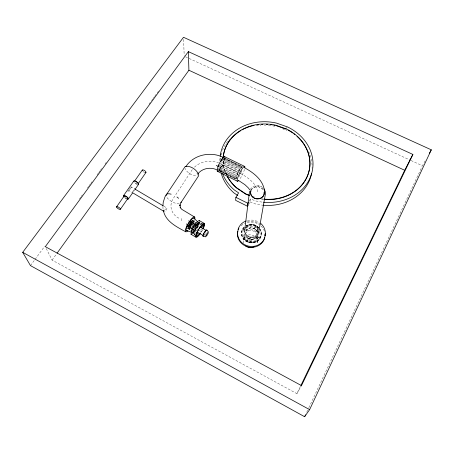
<?xml version="1.0" encoding="UTF-8"?>
<svg xmlns="http://www.w3.org/2000/svg" width="454" height="454" viewBox="0 0 454 454"><rect width="100%" height="100%" fill="white"/><g stroke="black" fill="none" stroke-linecap="round" stroke-linejoin="round"><path stroke-width="0.34" stroke-dasharray="2.27 1.7" d="M236.018 179.007L218.448 170.392C221.683 167.276 224.458 162.35 224.145 157.822L242.538 166.749M236.097 178.938C236.761 174.472 238.883 169.881 242.152 166.737L223.72 157.788M223.096 160.608L223.107 160.313M242.192 166.76A7.037 1.3 -63.7 0 0 238.764 171.436A7.037 1.3 -63.7 0 0 236.137 178.127L236.086 178.933L217.772 169.961M195.226 226.24C199.908 221.036 193.398 233.487 193.835 228.816M192.666 231.08L193.069 231.529C195.589 229.781 197.711 226.506 197.779 223.419L196.52 223.936M203.432 223.947L198.233 222.488C198.37 225.95 195.805 229.094 193.671 231.648L193.217 233.294C196.247 229.906 199.005 225.831 199.703 221.257M194.301 232.119L194.46 230.797L196.066 232.073M243.492 239.633L244.138 234.406C243.367 237.397 245.024 240.552 247.736 241.908M248.44 204.612L250.041 201.922L250.426 198.943L255.982 200.986A46.671 40.213 8.8 0 0 262.889 202.178M251.039 236.194L250.375 240.694L248.701 240.234L250.37 237.351M257.106 237.595L257.31 236.347M257.123 242.788L258.003 237.607L257.373 239.196L257.957 238.395C254.893 243.792 245.852 242.748 243.957 236.886L244.275 237.782L243.963 236.097M128.925 189.71L128.97 190.601L131.978 192.388M286.786 128.142L287.047 126.797M192.269 234.071L192.99 232.21L193.671 231.648L195.731 233.447M241.239 172.197L241.886 170.613L240.722 173.286M240.524 173.865L241.029 172.77M306.728 412.226L308.538 408.373M308.839 407.732L422.135 166.408M191.526 234.4L192.451 232.442L192.99 232.21L195.464 234.542M46.24 248.497L52.079 260.108L296.927 393.686L300.315 386.666M186.821 223.425L186.299 224.492L188.064 225.536M200.668 232.732L203.125 228.413M238.821 176.878L240.24 174.393M191.299 233.776L191.951 231.892L196.168 236.046M425.165 160.858L422.436 165.767L410.847 160.438M296.927 393.686L301.479 385.605M224.98 157.924A8.212 1.827 -64 0 1 221.881 166.414L218.953 170.704M244.178 227.159A9.926 9.052 9 0 0 246.828 241.432L250.375 242.436L252.265 239.15M256.953 231.007L258.814 227.777L255.999 225.593A9.926 9.052 9 0 0 246.159 225.706M252.231 239.371L250.341 242.657L249.24 242.538M256.919 231.234L258.774 228.004L255.96 225.82L254.297 228.703L256.68 230.757L257.373 232.13M246.828 241.432L248.531 238.486A6.277 5.726 9 0 1 246.142 236.403M245.898 230.666A6.277 5.726 9 0 1 254.331 228.47L255.999 225.593M129.311 188.756L129.6 188.262M249.138 201.111L250.426 198.943M132.523 191.792L134.095 189.534M133.504 191.605L134.679 189.908M52.079 260.108L56.642 253.78M250.199 189.46C252.577 185.124 258.876 184.455 262.599 187.394M30.475 265.613L34.669 259.904M35.083 259.336L44.719 246.21M79.49 198.852L80.744 197.138M81.164 196.571L82.418 194.857M87.446 188.013L88.706 186.299M89.126 185.726L90.38 184.018M90.8 183.444L92.054 181.736M97.082 174.886L98.336 173.173M98.756 172.605L100.016 170.891M100.436 170.324L101.69 168.61M105.039 164.047L106.298 162.333M149.026 104.131L151.12 101.282M151.54 100.709L152.794 99M153.214 98.427L154.474 96.713M154.888 96.146L159.496 89.869M188.132 221.331L188.824 220.451M127.824 191.736L131.439 187.156L129.691 189.704M245.432 227.692L246.255 226.654M246.323 226.563L247.606 225.524M199.034 222.102L198.364 222.942L201.627 223.924M218.924 170.693L219.918 169.626M199.584 222.307L198.279 223.703L200.872 224.571M199.181 223.697L197.989 224.707L199.908 225.445M247.708 225.451L249.223 224.764M246.011 227.272C249.87 223.533 257.146 225.127 258.928 230.246M130.61 187.11L131.161 186.883L133.748 188.382M198.517 225.337L197.507 225.888L199.38 226.733M197.893 222.358L197.359 222.573L201.758 223.873M249.371 224.707L251.011 224.412M253.292 239.23L251.675 239.445L248.497 238.713L246.794 241.653L251.828 242.816M251.204 224.384L252.838 224.486M247.453 220.462C251.38 219.623 255.755 220.054 259.115 222.369M197.632 227.119L196.871 227.176L198.08 227.817M258.718 185.856L259.12 185.896M253.077 224.514L254.598 224.98M250.375 242.436L251.862 242.595A9.926 9.052 9 0 0 260.233 237.93A9.926 9.052 9 0 0 259.767 228.833M198.534 222.539L201.741 223.436M200.94 224.537L196.678 223.118L197.893 223.788M260.715 186.446L261.09 186.577M282.484 128.794L286.968 130.366M254.864 225.076L256.169 225.859M248.531 238.486L251.709 239.224L253.326 239.003A6.277 5.726 9 0 0 255.681 237.817M252.242 196.281L255.466 197.467M250.041 201.922L255.551 203.954A46.297 39.992 8.8 0 0 263.087 205.202M196.548 224.219L199.851 225.507M185.499 56.795L410.206 160.143M195.68 225.343L199.476 227.108M224.361 158.281L242.078 166.885M223.107 158.185L241.573 167.157M224.355 159.133L241.397 167.412M222.358 158.991L240.841 167.98M224.123 160.319L241.114 168.582M221.512 160.154L240.013 169.155M223.691 161.755L240.007 169.7M220.638 161.59L239.139 170.602M223.079 163.349L239.36 171.283M219.793 163.202L238.282 172.219M221.075 164.104L239.411 173.048M222.335 164.989L239.213 173.224M219.032 164.876L237.504 173.893M221.507 166.573L237.743 174.506M219.055 166.805L236.857 175.511M220.644 167.991L237.51 176.237M217.982 167.946L236.392 176.952M219.815 169.149L236.693 177.412M217.767 169.126L236.131 178.121M219.066 169.966L236.596 178.558M219.265 171.01L236.256 179.341M242.68 229.043L244.292 229.855M260.204 238.123L256.964 236.494A6.277 5.72 9 0 1 250.852 239.411A6.277 5.72 9 0 1 245.427 235.251M257.004 236.267L260.244 237.902M242.657 229.27L244.263 230.082M200.498 229.088L202.314 230.042M194.817 226.637L197.842 228.317M192.235 220.201L196.616 222.727M192.059 220.338L196.139 222.755M190.623 219.674L195.316 222.449M191.997 220.956L196.077 223.368M196.661 223.714L197.825 224.401M191.821 221.16L194.755 222.897M191.185 221.433L195.844 224.185M196.423 224.531L197.586 225.218M190.237 221.053L194.505 223.544M194.914 223.822L199.244 226.347M189.908 221.007L193.994 223.425M191.174 221.841L194.113 223.584L189.959 221.16M194.647 223.936L196.4 224.974M189.874 221.387L193.954 223.811M194.539 224.151L196.871 225.536M163.837 206.207L166.845 207.989M189.607 221.433L194.295 224.214M190.799 222.398L194.868 224.809M195.453 225.15L197.195 226.183M189.732 221.898L193.813 224.316M194.391 224.662L196.724 226.041M190.374 222.556L193.308 224.293M193.892 224.645L195.651 225.683M189.897 222.381L193.421 224.469M190.073 222.846L193.569 224.917M194.153 225.263L196.48 226.642M189.942 223.107L193.466 225.195M190.283 223.447L194.352 225.859M194.931 226.206L196.673 227.238M189.165 223.158L192.661 225.229M193.245 225.576L196.156 227.301M189.8 223.743L192.74 225.49M189.517 223.743L193.041 225.831M188.779 223.822L192.859 226.245M193.438 226.586L195.77 227.97M189.085 224.168L194.312 227.272M194.891 227.613L196.054 228.305M189.131 224.412L192.649 226.506M189.176 224.821L192.116 226.569M188.359 224.452L192.434 226.875M188.802 225.076L192.32 227.165M188.41 225.173L191.894 227.244M194.221 228.623L195.385 229.315M187.928 225.002L192.008 227.426M188.563 225.683L192.076 227.772M188.648 225.888L191.588 227.636M188.688 226.12L191.605 227.857M192.19 228.203L194.522 229.588M188.421 226.194L191.934 228.283M187.173 225.706L194.704 230.195M188.387 226.574L191.31 228.311M191.9 228.657L193.654 229.701M186.895 225.82L190.981 228.249M191.565 228.595L193.903 229.985M186.708 225.757L191.384 228.538M191.968 228.884L196.122 231.353M187.672 226.512L191.196 228.606M187.661 227.079L192.314 229.849M192.899 230.195L194.062 230.887M188.035 227.681L190.964 229.423M187.678 227.874L190.589 229.611M187.979 228.294L190.907 230.036M187.23 228.056L191.9 230.836M187.519 228.311L191.616 230.746M198.443 229.911L196.111 228.487L196.588 228.918M199.028 230.263L201.36 231.688M194.023 228.01L196.923 229.911M256.442 226.041L257.463 227.074M254.331 228.47L256.714 230.53L257.407 231.903A6.277 5.726 9 0 1 257.696 233.384M196.968 230.899L195.288 229.718L195.453 230.626M193.353 229.361L196.139 231.483M192.791 230.547L195.68 233.016M192.496 231.585L195.328 234.23M195.816 235.768L192.099 232.334L196.344 236.596M257.707 227.341L258.394 228.538M181.492 218.488L181.674 221.365M162.907 206.638L163.02 208.749M183.581 39.385L184.188 55.502M259.853 232.323A9.029 8.24 9.1 0 1 255.443 242.044A9.029 8.24 9.1 0 1 244.11 239.434A9.029 8.24 9.1 0 1 244.672 228.827M246.471 227.505A9.029 8.24 9.1 0 1 258.156 229.469M245.869 230.893A6.277 5.72 9 0 1 252.77 228.152A6.277 5.72 9 0 1 257.662 233.611M259.728 229.066A9.92 9.046 9.1 0 1 257.435 241.097A9.92 9.046 9.1 0 1 244.082 239.661A9.92 9.046 9.1 0 1 244.15 227.386M246.13 225.939A9.92 9.046 9.1 0 1 258.962 228.095M259.756 228.907A9.926 9.052 9 0 1 257.458 240.943A9.926 9.052 9 0 1 244.104 239.508A9.926 9.052 9 0 1 244.167 227.233M246.147 225.78A9.926 9.052 9 0 1 258.99 227.936M244.127 234.605A7.111 6.492 9.1 0 0 246.233 240.892A7.111 6.492 9.1 0 0 253.173 242.493L254.859 241.817A7.111 6.492 9.1 0 0 258.127 236.108L257.798 234.429A7.111 6.492 9.1 0 0 245.835 231.676M247.305 221.603A13.858 12.638 9.1 0 1 260.692 224.673M256.731 236.693A6.277 5.726 9 0 1 256.067 237.47M257.151 234.162A6.328 5.76 9 0 1 256.482 234.945M256.09 235.291A6.328 5.76 9 0 1 255.216 235.887M253.718 236.489A6.328 5.76 9 0 1 252.64 236.676M245.659 229.491A6.328 5.76 9 0 1 245.994 228.544M246.233 228.095A6.328 5.76 9 0 1 253.979 225.57A6.328 5.76 9 0 1 257.986 232.329M257.242 236.613A6.225 5.686 9.1 0 1 250.216 241.851A6.225 5.686 9.1 0 1 244.978 234.797M245.54 233.418A6.225 5.686 9.1 0 1 252.39 230.694A6.225 5.686 9.1 0 1 257.242 236.12M256.72 236.767A6.277 5.726 9 0 1 256.056 237.544M255.67 237.89A6.277 5.726 9 0 1 246.13 236.477M245.886 230.734A6.277 5.726 9 0 1 252.526 227.936A6.277 5.726 9 0 1 257.634 232.959M241.182 225.797A13.819 12.61 9.1 0 1 245.847 222.92M247.186 222.505A13.819 12.61 9.1 0 1 259.433 224.707M261.056 226.035A13.819 12.61 9.1 0 1 264.393 231.137M224.889 157.884A8.212 1.771 -64.9 0 1 221.881 166.414M251.062 190.283A6.889 6.078 7.3 0 1 262.849 189.25M251.073 190.209A6.889 6.089 8.5 0 1 257.418 186.673A6.889 6.089 8.5 0 1 263.751 190.629M248.224 235.047A6.997 6.418 9.2 0 1 255.653 237.243A6.997 6.418 9.2 0 1 256.504 244.354M243.628 242.969A6.997 6.418 9.2 0 1 246.079 236.012M179.228 203.812A8.461 3.309 29.1 0 1 174.047 202.7L172.094 201.752A8.461 3.309 29.1 0 1 166.448 196.792M206.042 232.312A2.962 0.658 -59.3 0 1 205.713 232.97M204.902 234.281A2.962 0.658 -59.3 0 1 204.482 234.837M197.053 223.249A5 1.186 -59.2 0 1 196.304 227.8A5 1.186 -59.2 0 1 192.405 231.256M194.102 219.747A7.326 1.799 -59.2 0 1 188.302 229.747M205.435 233.776A3.706 0.823 -59.3 0 1 204.379 235.268M164.513 210.843A2.202 0.63 -58.9 0 1 166.363 208.063A2.202 0.63 -58.9 0 1 166.561 209.493A2.202 0.63 -58.9 0 1 164.637 211.763M194.374 220.44A8.643 2.122 -59.2 0 1 188.365 230.314M202.512 230.013A8.064 1.85 -59.2 0 1 200.719 232.981M137.25 184.08A2.219 0.806 34.2 0 1 134.384 182.054M144.752 172.56A2.196 0.84 34.4 0 1 142.908 171.379M126.626 198.585A2.242 0.766 34 0 1 124.748 197.388M137.59 184.517A2.917 1.061 34.2 0 1 134.14 182.309M126.848 198.971A2.951 1.004 34 0 1 124.373 197.399M178.853 218.192A15.998 14.278 -3.3 0 1 173.173 198.648L191.174 171.306A21.049 18.461 1.1 0 1 192.678 169.109M244.524 169.353A8.263 1.583 -64 0 1 239.678 179.307M240.45 173.536A20.265 8.876 31.5 0 1 257.407 192.791M194.505 167.123A21.049 18.461 1.1 0 1 218.51 162.901M220.916 172.236A46.297 39.992 8.8 0 1 219.832 164.496M219.963 160.313A46.297 39.992 8.8 0 1 220.338 157.532M222.471 150.212A46.297 39.992 8.8 0 1 229.469 139.327M256.13 125.713A46.297 39.992 8.8 0 1 260.908 125.219M264.336 125.134A46.297 39.992 8.8 0 1 265.704 125.162M268.456 125.321A46.297 39.992 8.8 0 1 275.964 126.507M308.595 151.511A46.297 39.992 8.8 0 1 312.108 168.428M222.085 172.446A46.671 40.213 8.8 0 1 220.213 164.564M219.957 160.591A46.671 40.213 8.8 0 1 220.099 157.084M263.524 199.357A43.533 37.512 8.8 0 1 261.459 199.107M226.461 174.915A43.533 37.512 8.8 0 1 223.107 159.206M263.57 199.085A43.567 37.529 8.8 0 1 261.498 198.835M226.478 174.631A43.567 37.529 8.8 0 1 223.124 158.917M196.94 172.991A7.065 2.917 34.2 0 1 195.918 175.806L193.376 175.488A7.065 2.917 34.2 0 1 185.215 168.406"/><path stroke-width="0.68" d="M244.661 231.302L244.734 229.718M265.13 235.705C266.101 231.217 264.296 226.535 260.885 223.544M222.573 173.734A46.671 40.213 8.8 0 0 234.213 189.903L238.611 192.865L235.887 197.342L235.62 200.333L247.481 206.224L248.117 205.151M162.873 205.934L163.264 202.166L164.978 196.815L185.226 166.425C190.714 165.449 197.019 169.773 198.75 174.972L198.551 175.908L180.34 203.517M258.939 231.585L258.865 232.533M249.558 191.344L244.746 229.593M200.628 227.295L203.125 228.413L204.232 224.707L203.664 223.975C199.771 226.711 196.469 231.807 196.344 236.596L197.445 236.415L199.976 233.708M247.481 206.224L247.85 203.273L248.491 202.189M237.504 181.294L217.171 171.152C217.29 166.295 219.776 162.475 222.256 158.486A8.212 1.771 -64.9 0 1 224.821 157.027M181.004 202.904L181.163 202.013M286.105 128.828L286.048 129.135L276.52 125.792M204.453 223.527L199.056 220.434C194.743 223.357 191.077 229.009 191.032 234.258L195.963 237.204M258.485 233.492L265.363 194.176L265.357 191.872L264.018 188.807M219.032 164.876L218.419 166.493L216.235 165.466M180.323 204.124L179.824 205.753L180.005 204.794L180.459 208.006L180.085 207.143L181.674 209.271L194.704 217.091M245.319 227.976L245.432 227.692M238.049 229.463C239.196 225.553 242.226 222.21 246.147 220.979M309.617 409.644L431.3 149.82L183.501 37.279L22.7 252.339L30.475 265.613L304.623 416.721L309.617 409.644L22.7 252.339M304.623 416.721L305.525 414.791M300.934 385.389L404.701 170.284L412.885 154.439L188.359 51.625L45.315 246.664L301.479 385.605L412.885 154.439M429.257 153.497L431.3 149.82M220.638 161.59L221.223 160.631M185.924 166.55C193.693 154.462 211.087 151.074 223.544 157.538M120.389 209.243L127.818 198.557M138.413 183.325L145.955 172.469M128.408 198.937L132.721 192.729M135.071 189.346L138.601 184.267M257.583 234.968L258.32 233.912M123.448 195.776L133.703 181.14M116.582 206.82L124.044 196.156M134.685 180.942L142.267 170.108M57.056 253.201L188.904 70.239L188.359 51.625M221.512 160.154L222.358 158.991M197.961 173.723C202.501 168.037 211.184 166.714 217.477 170.142M191.316 231.222L192.309 230.138M256.283 236.171L257.304 235.325M254.66 237.022L255.914 236.443M217.665 171.561L218.243 171.391M192.888 227.743L193.444 227.63L194.21 226.302L193.954 225.899M252.827 237.442L254.246 237.187M250.914 237.408L252.413 237.499M203.137 236.33L205.713 236.818M191.032 234.258L191.526 234.4M202.28 224.117L204.232 224.707M186.276 230.592L191.452 232.142M249.064 236.909L250.534 237.368M201.525 224.787L204.118 225.661M249.757 195.368L245.847 193.932L236.46 187.627A43.567 37.529 8.8 0 1 227.102 175.88M249.717 195.64L245.818 194.21L236.438 187.905A43.533 37.512 8.8 0 1 227.085 176.163M201.184 225.939L203.738 226.921M188.904 70.239L404.701 170.284M224.565 156.675L244.604 166.391M244.229 167.583C253.531 172.577 264.262 180.641 264.455 192.224M235.887 197.342L247.85 203.273M238.651 180.527L244.848 184.636L248.207 187.774L249.836 189.925M200.441 227.057L205.832 230.246M134.35 188.739L163.236 205.849M132.585 192.746L163.883 211.348M197.32 232.068L203.318 235.632M185.59 231.699C176.64 226.841 165.222 221.359 163.304 210.134M247.407 235.984L248.752 236.795M237.777 195.515L233.958 192.939A46.297 39.992 8.8 0 1 221.098 172.934M177.003 197.008L178.649 198.302M196.599 232.493L199.278 234.616M196.242 233.895L198.296 235.694M195.958 235.013L197.445 236.415M195.816 235.768L196.775 236.721M246.068 234.695L247.175 235.83M194.023 218.192L197.762 222.012M206.825 229.974L208.488 232.028M245.143 233.146L245.915 234.525M199.522 220.621L199.703 221.257M244.689 231.449L245.058 232.981M265.204 233.515A13.858 12.638 9.1 0 1 248.741 246.164A13.858 12.638 9.1 0 1 238.878 228.107M222.256 158.486A8.212 1.827 -64 0 1 224.9 157.061M264.756 237.669A13.819 12.61 9.1 0 1 248.264 246.936A13.819 12.61 9.1 0 1 237.839 231.466M265.04 234.389A13.819 12.61 9.1 0 1 265.04 235.711M187.984 230.689A8.643 2.122 -59.2 0 1 185.686 228.924A8.643 2.122 -59.2 0 1 191.56 218.8A8.643 2.122 -59.2 0 1 194.806 218.93M250.858 190.771A6.889 6.078 7.3 0 0 256.799 198.863A6.889 6.078 7.3 0 0 264.222 192.19A6.889 6.089 8.5 0 1 256.799 198.841A6.889 6.089 8.5 0 1 250.863 190.697M254.058 246.755A6.997 6.418 9.2 0 1 245.557 245.841M166.051 195.657A8.484 3.32 29.1 0 1 171.164 194.181M203.307 235.03A2.962 0.658 -59.3 0 1 204.425 232.584M204.85 231.943A2.962 0.658 -59.3 0 1 206.008 230.666M187.428 230.445A7.326 1.799 -59.2 0 1 188.41 223.771A7.326 1.799 -59.2 0 1 194.193 218.788M203.137 236.324A3.706 0.823 -59.3 0 1 204.578 232.034A3.706 0.823 -59.3 0 1 206.831 230.734M200.333 233.532A8.064 1.85 -59.2 0 1 195.895 235.535A8.064 1.85 -59.2 0 1 202.302 224.463A8.064 1.85 -59.2 0 1 203.403 228.231M124.158 196.684A2.242 0.766 34 0 1 124.935 196.02A2.242 0.766 34 0 1 127.358 197.569A2.242 0.766 34 0 1 127.421 198.761M134.69 181.288A2.219 0.806 34.2 0 1 135.048 181.322M135.967 181.657A2.219 0.806 34.2 0 1 136.932 182.275M137.687 183.007A2.219 0.806 34.2 0 1 138.033 183.654M133.68 181.452A2.917 1.061 34.2 0 1 136.558 181.696A2.917 1.061 34.2 0 1 138.408 184.472M123.919 196.917A2.951 1.004 34 0 1 124.436 195.555A2.951 1.004 34 0 1 127.949 197.791A2.951 1.004 34 0 1 127.421 199.147M238.787 180.425A8.263 1.583 -64 0 1 237.527 178.388A8.263 1.583 -64 0 1 242.107 168.774A8.263 1.583 -64 0 1 244.905 167.594M142.352 170.659A2.196 0.84 34.4 0 1 143.175 169.921A2.196 0.84 34.4 0 1 145.547 171.442A2.196 0.84 34.4 0 1 145.547 172.702M296.978 136.342A43.533 37.512 8.8 0 1 306.206 178.677A43.533 37.512 8.8 0 1 264.217 199.419M223.181 157.805A43.533 37.512 8.8 0 1 240.904 130.553M242.118 129.861A43.533 37.512 8.8 0 1 243.974 128.896M244.564 128.618A43.533 37.512 8.8 0 1 254.064 125.406M257.395 124.799A43.533 37.512 8.8 0 1 258.757 124.617M261.498 124.373A43.533 37.512 8.8 0 1 262.872 124.305M266.294 124.311A43.533 37.512 8.8 0 1 267.673 124.373M270.436 124.623A43.533 37.512 8.8 0 1 271.815 124.805M273.864 125.151A43.533 37.512 8.8 0 1 275.215 125.423M288.063 130.128A43.533 37.512 8.8 0 1 292.699 132.965M293.789 133.748A43.533 37.512 8.8 0 1 294.85 134.56M264.262 199.147A43.567 37.529 8.8 0 0 308.493 173.053A43.567 37.529 8.8 0 0 286.309 128.902L275.936 125.264A43.567 37.529 8.8 0 0 223.198 157.51M263.587 202.246A46.671 40.213 8.8 0 0 311.365 174.495A46.671 40.213 8.8 0 0 287.626 126.995L276.531 123.113A46.671 40.213 8.8 0 0 220.173 156.386M311.569 173.303A46.297 39.992 8.8 0 1 263.087 205.202M220.928 154.808A46.297 39.992 8.8 0 1 221.302 153.48M206.712 235.7A2.23 0.488 -59.3 0 0 208.193 232.51A2.23 0.488 -59.3 0 0 206.161 234.985A2.23 0.488 -59.3 0 0 206.712 235.7M116.95 207.665A2.264 0.732 33.9 0 0 120.259 209.379A2.264 0.732 33.9 0 0 118.256 207.035A2.264 0.732 33.9 0 0 116.95 207.665"/></g></svg>
